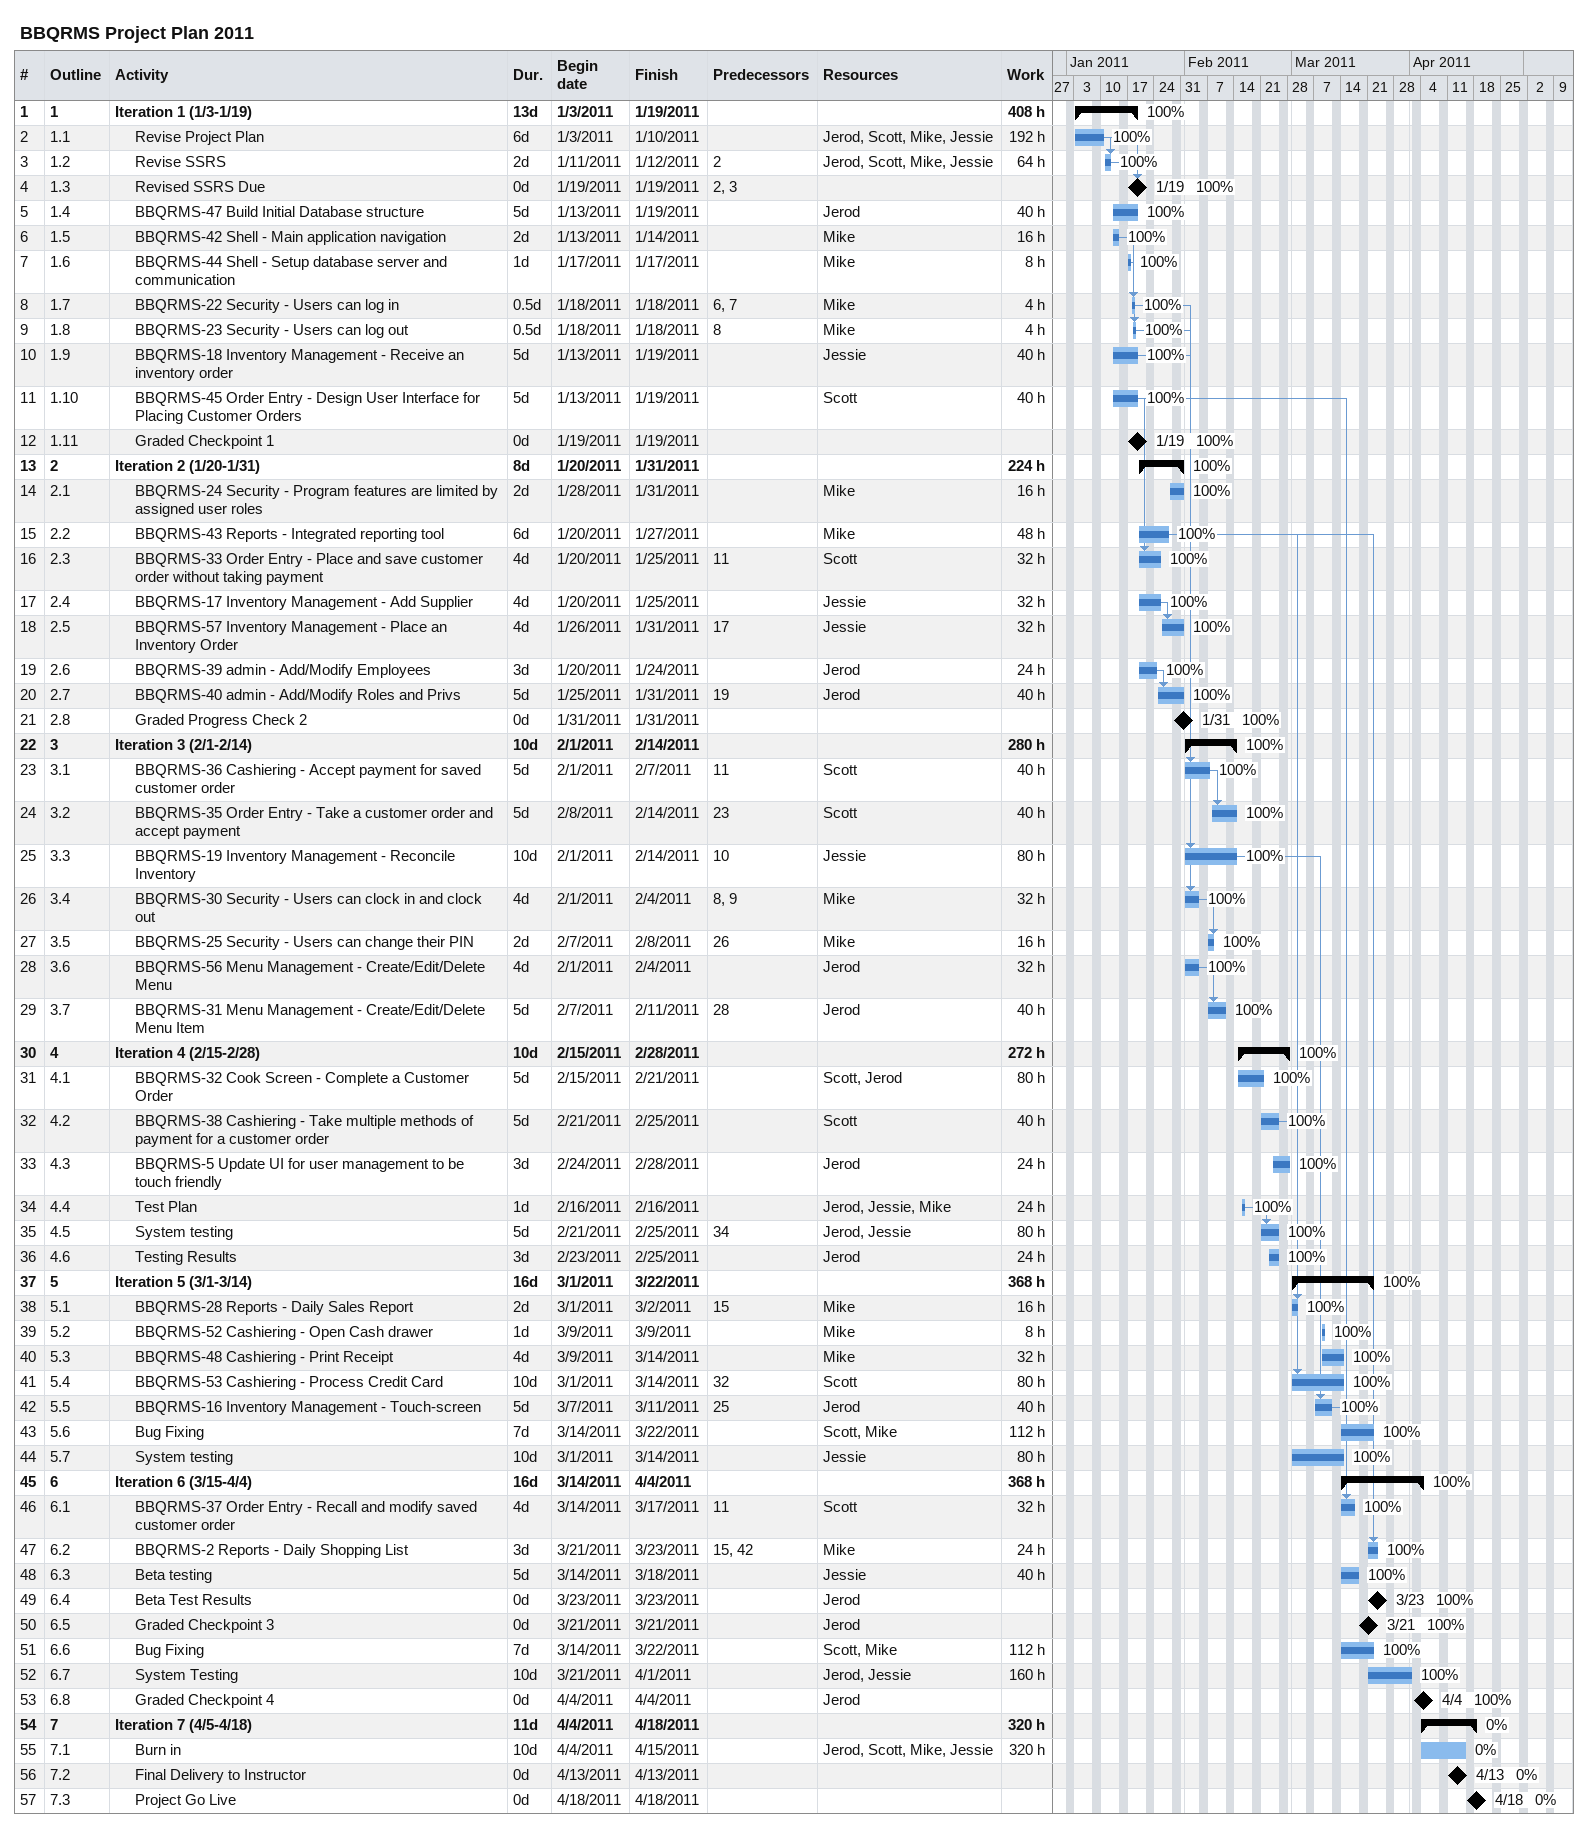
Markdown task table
BBQRMS Project Plan 2011

| ID | WBS | Task | Duration | Start | Finish | Predecessors | Resources | % complete | Work (h) |
|---|---|---|---|---|---|---|---|---|---|
| 1 | 1 | **Iteration 1 (1/3-1/19)** | 13d | 2011-01-03 | 2011-01-19 |  |  | 100 | 408 |
| 2 | 1.1 | Revise Project Plan | 6d | 2011-01-03 | 2011-01-10 |  | Jerod, Scott, Mike, Jessie | 100 | 192 |
| 3 | 1.2 | Revise SSRS | 2d | 2011-01-11 | 2011-01-12 | 2 | Jerod, Scott, Mike, Jessie | 100 | 64 |
| 4 | 1.3 | Revised SSRS Due | 0d | 2011-01-19 | 2011-01-19 | 2, 3 |  | 100 |  |
| 5 | 1.4 | BBQRMS-47 Build Initial Database structure | 5d | 2011-01-13 | 2011-01-19 |  | Jerod | 100 | 40 |
| 6 | 1.5 | BBQRMS-42 Shell - Main application navigation | 2d | 2011-01-13 | 2011-01-14 |  | Mike | 100 | 16 |
| 7 | 1.6 | BBQRMS-44 Shell - Setup database server and communication | 1d | 2011-01-17 | 2011-01-17 |  | Mike | 100 | 8 |
| 8 | 1.7 | BBQRMS-22 Security - Users can log in | 0.5d | 2011-01-18 | 2011-01-18 | 6, 7 | Mike | 100 | 4 |
| 9 | 1.8 | BBQRMS-23 Security - Users can log out | 0.5d | 2011-01-18 | 2011-01-18 | 8 | Mike | 100 | 4 |
| 10 | 1.9 | BBQRMS-18 Inventory Management - Receive an inventory order | 5d | 2011-01-13 | 2011-01-19 |  | Jessie | 100 | 40 |
| 11 | 1.10 | BBQRMS-45 Order Entry - Design User Interface for Placing Customer Orders | 5d | 2011-01-13 | 2011-01-19 |  | Scott | 100 | 40 |
| 12 | 1.11 | Graded Checkpoint 1 | 0d | 2011-01-19 | 2011-01-19 |  |  | 100 |  |
| 13 | 2 | **Iteration 2 (1/20-1/31)** | 8d | 2011-01-20 | 2011-01-31 |  |  | 100 | 224 |
| 14 | 2.1 | BBQRMS-24 Security - Program features are limited by assigned user roles | 2d | 2011-01-28 | 2011-01-31 |  | Mike | 100 | 16 |
| 15 | 2.2 | BBQRMS-43 Reports - Integrated reporting tool | 6d | 2011-01-20 | 2011-01-27 |  | Mike | 100 | 48 |
| 16 | 2.3 | BBQRMS-33 Order Entry - Place and save customer order without taking payment | 4d | 2011-01-20 | 2011-01-25 | 11 | Scott | 100 | 32 |
| 17 | 2.4 | BBQRMS-17 Inventory Management - Add Supplier | 4d | 2011-01-20 | 2011-01-25 |  | Jessie | 100 | 32 |
| 18 | 2.5 | BBQRMS-57 Inventory Management - Place an Inventory Order | 4d | 2011-01-26 | 2011-01-31 | 17 | Jessie | 100 | 32 |
| 19 | 2.6 | BBQRMS-39 admin - Add/Modify Employees | 3d | 2011-01-20 | 2011-01-24 |  | Jerod | 100 | 24 |
| 20 | 2.7 | BBQRMS-40 admin - Add/Modify Roles and Privs | 5d | 2011-01-25 | 2011-01-31 | 19 | Jerod | 100 | 40 |
| 21 | 2.8 | Graded Progress Check 2 | 0d | 2011-01-31 | 2011-01-31 |  |  | 100 |  |
| 22 | 3 | **Iteration 3 (2/1-2/14)** | 10d | 2011-02-01 | 2011-02-14 |  |  | 100 | 280 |
| 23 | 3.1 | BBQRMS-36 Cashiering - Accept payment for saved customer order | 5d | 2011-02-01 | 2011-02-07 | 11 | Scott | 100 | 40 |
| 24 | 3.2 | BBQRMS-35 Order Entry - Take a customer order and accept payment | 5d | 2011-02-08 | 2011-02-14 | 23 | Scott | 100 | 40 |
| 25 | 3.3 | BBQRMS-19 Inventory Management - Reconcile Inventory | 10d | 2011-02-01 | 2011-02-14 | 10 | Jessie | 100 | 80 |
| 26 | 3.4 | BBQRMS-30 Security - Users can clock in and clock out | 4d | 2011-02-01 | 2011-02-04 | 8, 9 | Mike | 100 | 32 |
| 27 | 3.5 | BBQRMS-25 Security - Users can change their PIN | 2d | 2011-02-07 | 2011-02-08 | 26 | Mike | 100 | 16 |
| 28 | 3.6 | BBQRMS-56 Menu Management - Create/Edit/Delete Menu | 4d | 2011-02-01 | 2011-02-04 |  | Jerod | 100 | 32 |
| 29 | 3.7 | BBQRMS-31 Menu Management - Create/Edit/Delete Menu Item | 5d | 2011-02-07 | 2011-02-11 | 28 | Jerod | 100 | 40 |
| 30 | 4 | **Iteration 4 (2/15-2/28)** | 10d | 2011-02-15 | 2011-02-28 |  |  | 100 | 272 |
| 31 | 4.1 | BBQRMS-32 Cook Screen - Complete a Customer Order | 5d | 2011-02-15 | 2011-02-21 |  | Scott, Jerod | 100 | 80 |
| 32 | 4.2 | BBQRMS-38 Cashiering - Take multiple methods of payment for a customer order | 5d | 2011-02-21 | 2011-02-25 |  | Scott | 100 | 40 |
| 33 | 4.3 | BBQRMS-5 Update UI for user management to be touch friendly | 3d | 2011-02-24 | 2011-02-28 |  | Jerod | 100 | 24 |
| 34 | 4.4 | Test Plan | 1d | 2011-02-16 | 2011-02-16 |  | Jerod, Jessie, Mike | 100 | 24 |
| 35 | 4.5 | System testing | 5d | 2011-02-21 | 2011-02-25 | 34 | Jerod, Jessie | 100 | 80 |
| 36 | 4.6 | Testing Results | 3d | 2011-02-23 | 2011-02-25 |  | Jerod | 100 | 24 |
| 37 | 5 | **Iteration 5 (3/1-3/14)** | 16d | 2011-03-01 | 2011-03-22 |  |  | 100 | 368 |
| 38 | 5.1 | BBQRMS-28 Reports - Daily Sales Report | 2d | 2011-03-01 | 2011-03-02 | 15 | Mike | 100 | 16 |
| 39 | 5.2 | BBQRMS-52 Cashiering - Open Cash drawer | 1d | 2011-03-09 | 2011-03-09 |  | Mike | 100 | 8 |
| 40 | 5.3 | BBQRMS-48 Cashiering - Print Receipt | 4d | 2011-03-09 | 2011-03-14 |  | Mike | 100 | 32 |
| 41 | 5.4 | BBQRMS-53 Cashiering - Process Credit Card | 10d | 2011-03-01 | 2011-03-14 | 32 | Scott | 100 | 80 |
| 42 | 5.5 | BBQRMS-16 Inventory Management - Touch-screen | 5d | 2011-03-07 | 2011-03-11 | 25 | Jerod | 100 | 40 |
| 43 | 5.6 | Bug Fixing | 7d | 2011-03-14 | 2011-03-22 |  | Scott, Mike | 100 | 112 |
| 44 | 5.7 | System testing | 10d | 2011-03-01 | 2011-03-14 |  | Jessie | 100 | 80 |
| 45 | 6 | **Iteration 6 (3/15-4/4)** | 16d | 2011-03-14 | 2011-04-04 |  |  | 100 | 368 |
| 46 | 6.1 | BBQRMS-37 Order Entry - Recall and modify saved customer order | 4d | 2011-03-14 | 2011-03-17 | 11 | Scott | 100 | 32 |
| 47 | 6.2 | BBQRMS-2 Reports - Daily Shopping List | 3d | 2011-03-21 | 2011-03-23 | 15, 42 | Mike | 100 | 24 |
| 48 | 6.3 | Beta testing | 5d | 2011-03-14 | 2011-03-18 |  | Jessie | 100 | 40 |
| 49 | 6.4 | Beta Test Results | 0d | 2011-03-23 | 2011-03-23 |  | Jerod | 100 |  |
| 50 | 6.5 | Graded Checkpoint 3 | 0d | 2011-03-21 | 2011-03-21 |  | Jerod | 100 |  |
| 51 | 6.6 | Bug Fixing | 7d | 2011-03-14 | 2011-03-22 |  | Scott, Mike | 100 | 112 |
| 52 | 6.7 | System Testing | 10d | 2011-03-21 | 2011-04-01 |  | Jerod, Jessie | 100 | 160 |
| 53 | 6.8 | Graded Checkpoint 4 | 0d | 2011-04-04 | 2011-04-04 |  | Jerod | 100 |  |
| 54 | 7 | **Iteration 7 (4/5-4/18)** | 11d | 2011-04-04 | 2011-04-18 |  |  | 0 | 320 |
| 55 | 7.1 | Burn in | 10d | 2011-04-04 | 2011-04-15 |  | Jerod, Scott, Mike, Jessie | 0 | 320 |
| 56 | 7.2 | Final Delivery to Instructor | 0d | 2011-04-13 | 2011-04-13 |  |  | 0 |  |
| 57 | 7.3 | Project Go Live | 0d | 2011-04-18 | 2011-04-18 |  |  | 0 |  |
